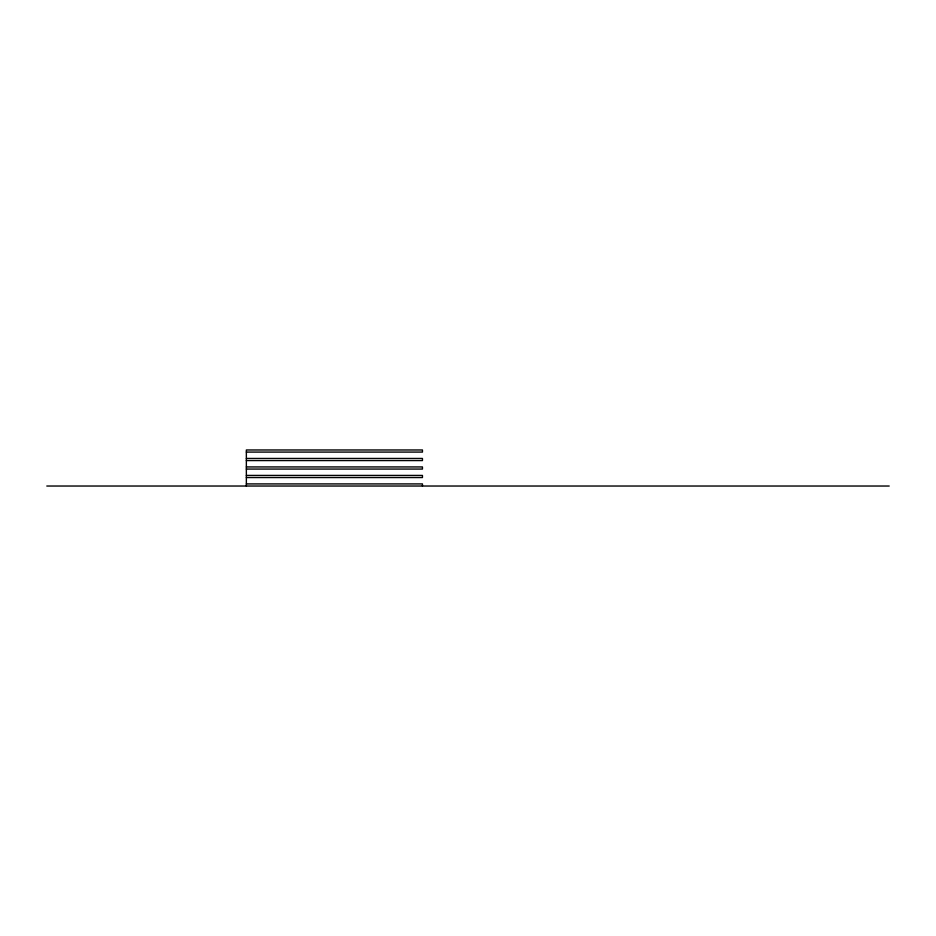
<?xml version="1.0" encoding="UTF-8"?>
<svg xmlns="http://www.w3.org/2000/svg" width="936" height="936" viewBox="0 0 936 936"><rect width="100%" height="100%" fill="white"/><g stroke="black" fill="none" stroke-linecap="round" stroke-linejoin="round"><path stroke-width="1.4" d="M246.355 452.088L422.452 452.088L422.452 449.97L246.355 449.97L246.355 486.03M246.355 458.453L422.452 458.453L422.452 460.57L246.355 460.57M246.355 466.935L422.452 466.935L422.452 469.065L246.355 469.065M246.355 475.43L422.452 475.43L422.452 477.547L246.355 477.547M246.355 483.912L422.452 483.912L422.452 486.03M46.8 486.03L889.2 486.03"/></g></svg>
